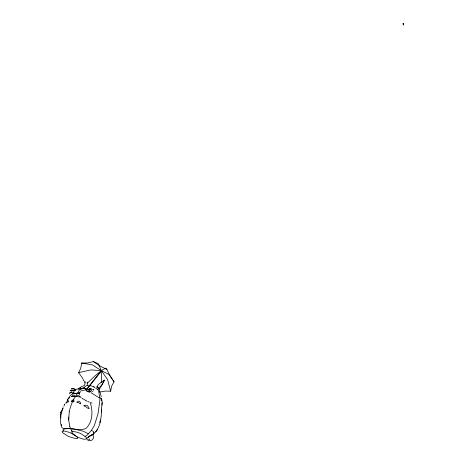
<?xml version="1.0" encoding="UTF-8"?>
<svg xmlns="http://www.w3.org/2000/svg" width="464" height="464" viewBox="0 0 464 464"><rect width="100%" height="100%" fill="white"/><g stroke="black" fill="none" stroke-linecap="round" stroke-linejoin="round"><path stroke-width="0.7" d="M101.535 412.119L101.488 409.642C101.355 418.94 100.044 431.642 90.271 435.702C94.378 435.116 95.335 431.938 91.443 430.343L87.302 434.994L85.109 436.554M69.275 411.51L68.684 420.03L69.861 426.816M68.695 420.03L68.759 417.095M92.864 391.471L92.179 391.587M99.789 392.045L105.392 391.077L110.641 391.21L107.567 379.54L101.309 370.637L98.612 364.176L97.753 363.434L93.316 361.595L87.806 362.958L81.594 363.034L80.777 368.265L78.602 372.644L82.18 377.615L84.935 382.672M87.267 385.567L87.226 382.162M101.494 410.072C101.216 406.029 104.104 399.904 99.627 397.271L98.571 390.282L97.492 389.099M101.941 405.06L102.115 402.555M110.641 391.21L111.638 386.118L114.045 381.773L109.307 374.593L101.309 370.637L92.51 364.907L81.594 363.034M101.715 399.678L101.326 400.635L101.709 399.678A10.962 3.445 16.9 0 0 101.181 398.489M93.711 432.193C95.108 435.307 89.192 435.244 87.998 437.256L91.06 435.284L86.234 438.834L84.692 439.24A4.095 1.108 16.6 0 1 83.236 439.101L78.567 437.535A14.831 4.06 16.5 0 1 75.829 435.905L72.094 432.895L71.926 430.679M75.765 389.946C75.191 387.399 68.655 389.574 72.28 388.809M101.152 382.365L101.477 380.184L101.309 370.637L104.678 368.723M79.576 393.588L79.64 393.431M99.18 391.28L99.685 389.006M69.264 411.51C70.835 404.591 73.788 397.967 78.277 392.434M63.87 406.203L64.624 404.353A7.325 0.325 -62.5 0 1 64.74 404.231L64.78 404.231M79.611 393.385L72.952 393.344L73.544 392.15M67.152 400.299L68.231 398.715A4.286 0.365 -51.7 0 1 68.539 398.431C70.07 397.567 68.66 397.074 68.191 398.785M100.624 419.972L99.928 422.362L100.497 420.407M97.266 387.075L97.092 387.637C95.625 384.847 100.514 389.279 98.507 389.058M85.324 381.675L84.599 385.462M77.61 393.315L79.292 390.108L81.884 388.31M86.449 389.951L101.512 370.846L101.367 370.521L86.084 389.777M86.53 389.893L86.072 389.522M71.81 432.152L72.349 431.659L73.857 431.624A6.328 1.728 16.7 0 1 81.763 434.205L86.321 437.407L86.461 438.648M97.034 386.645L98.438 384.395L104.046 380.335M82.337 388.652C83.758 386.86 85.544 388.617 86.652 389.081M101.036 370.516L101.512 370.846M61.37 411.162L60.772 412.914L63.162 407.81M61.277 411.435L60.465 415.048L60.952 417.907M62.994 407.885C60.993 413.482 59.462 419.642 61.196 425.529M72.181 393.542L73.138 392.463M73.266 399.724L72.68 401.395A0.969 0.609 -43.8 0 1 72.941 401.482A5.852 3.695 -43.9 0 1 73.254 401.754L73.805 401.865L74.043 401.221A7.946 5.208 -42.3 0 0 73.863 400.484L73.666 399.991A0.667 0.423 -43.5 0 0 73.393 399.829L73.254 399.724M69.008 398.083C70.296 393.298 75.429 392.753 79.553 393.46M104.232 380.619L100.572 387.568M104.557 380.004L104.272 380.521A51.156 29.545 -35.6 0 1 102.927 382.823C101.958 385.671 98.815 387.539 97.481 389.424L95.601 388.13M78.787 389.012L78.799 388.484L78.097 389.029M67.5 399.864L67.257 400.2M91.443 430.343L94.343 425.627L98.032 413.737L99.957 399.62L99.627 397.271M73.73 391.454L75.481 389.806L77.366 388.931M95.81 431.827L97.353 429.745M80.069 391.831L79.999 392.225M74.982 390.45L71.984 390.346L70.11 390.763L74.936 390.665M100.212 388.107L99.308 388.931M79.831 387.974L81.919 386.425L84.117 385.659M87.4 383.125L94.598 376.205L101.309 370.637L90.88 369.901L78.602 372.644M79.901 387.887L80.637 387.196L80.382 387.411M71.514 401.111L71.16 401.749L71.763 401.685A5.864 3.851 -42.4 0 1 72.32 401.453A0.969 0.632 -42.3 0 1 72.68 401.395M73.086 392.503L74.292 392.109M89.146 388.919L89.935 388.461M82.25 398.385L82.14 398.704L83.52 399.075M72.558 395.676L72.454 395.746A5.533 2.43 -39.5 0 0 72.03 396.053L71.485 396.778L73.625 396.21M93.113 434.327L91.953 434.722L93.525 434.066M72.778 395.531L73.851 394.951L74.31 395.241A8.12 4.066 -33.2 0 1 74.565 395.566L74.634 395.688A7.958 4.362 -33.8 0 1 74.866 396.233L74.576 396.749L74.054 396.442A2.552 1.334 -35.5 0 0 73.625 396.204M90.55 391.454C92.214 391.077 92.307 388.217 90.37 388.38M79.651 389.081L79.907 388.971A7.076 3.55 -51.6 0 1 80.243 388.907L81.502 388.832M80.469 391.146L82.395 390.462L84.5 390.404M79.762 388.107L80.272 388.124M90.335 440.707C92.794 440.406 94.053 437.68 93.537 435.452M88.92 392.266L90.26 391.622L88.688 389.766M82.302 388.165L84.065 387.927M71.845 391.86L70.25 392.428L69.455 393.397L71.879 392.109M82.575 388.664L80.916 388.739L82.876 388.67M81.2 388.809L81.896 388.658M78.619 388.577L78.619 388.577A0.679 0.342 -36.5 0 0 77.969 389.087M93.85 390.015L92.887 389.435M72.378 388.791L73.996 389.076L75.58 390.05M105.595 368.201L106.036 368.207L106.877 369.414L109.852 375.683L114.045 381.773M86.965 391.077L88.775 391.152M83.224 388.675L85.556 388.977M67.529 428.626C64.461 429.183 60.471 428.527 61.283 424.427M67.535 428.626C73.683 428.226 80.44 431.387 86.194 428.214C92.91 421.77 93.055 410.541 90.074 402.224M69.409 428.713L68.701 428.672A29.122 7.865 16.5 0 0 66.978 428.643C65.557 428.452 61.7 429.055 63.435 431.172M71.781 428.864L72.425 428.916A29.139 7.882 16.5 0 1 74.408 429.125L83.207 431.189L88.456 433.84M79.135 395.16L78.161 395.392A8.155 4.779 -27.8 0 0 77.401 395.682L77.152 395.786A7.998 4.663 -31.7 0 0 76.206 396.291L75.841 396.801L76.867 396.511A2.552 1.554 -30 0 1 77.546 396.36L79.315 397.126L79.901 396.523M89.488 385.659L92.029 386.071L94.859 387.37M89.059 385.828L87.133 385.584A7.911 4.849 -85.1 0 0 84.245 387.637M86.124 390.386C87.18 390.398 85.509 389 85.66 390.009M86.959 389.122L87.11 389.145A7.093 5.527 -33.7 0 1 87.539 389.244L88.253 389.54M92.823 389.679L93.682 389.946M90.265 388.948L90.41 389.029A0.684 0.429 -27.8 0 1 89.616 389.969L89.465 389.888A0.684 0.429 -27.8 0 1 90.265 388.948L90.283 388.989A0.684 0.429 -27.8 0 0 89.488 389.928L89.488 389.928M86.223 390.798L89.419 391.97M91.112 402.723L92.081 403.054M87.586 401.377L89.129 402.004M106.877 369.414L99.917 366.009L93.316 361.595M90.927 392.643L98.884 397.619M88.496 389.661L89.952 390.955M93.548 386.692L94.285 387.098M86.136 389.986C87.679 390.41 85.393 388.501 86.037 389.905M79.593 394.655L79.756 394.214M84.75 399.713L85.167 400.067M64.78 404.231L64.792 404.243A2.627 0.354 -63.2 0 1 64.815 404.359M79.634 396.117L81.171 397.793M85.347 400.252L86.281 401.128L86.768 400.705M71.798 431.004L69.849 426.816M89.616 389.969C88.427 388.084 92.237 389.557 89.61 389.922A0.684 0.429 -27.8 0 0 90.393 388.989L90.41 389.029M99.685 391.309L101.297 396.784M89.883 440.545A3.608 2.158 -82.9 0 1 88.444 440.551A12.371 7.407 -83.4 0 1 86.646 438.886A9.419 5.643 -83.2 0 1 86.263 438.323M103.234 381.089A54.648 34.858 -34.9 0 1 104.006 380.434M84.025 399.278A4.234 3.526 7.9 0 1 84.274 399.405M66.091 402.74A6.287 1.641 -59.2 0 0 65.987 402.891L65.853 403.274L67.5 401.975A2.801 1.247 -51.1 0 1 68.051 401.981L68.597 401.76A3.805 1.937 -48.9 0 0 68.579 401.377L68.562 401.29A3.967 1.763 -51.1 0 0 68.434 400.879L68.388 400.803A4.008 1.769 -51.1 0 0 68.202 400.612L67.413 401.186A7.534 2.598 -53.7 0 0 66.886 401.72L66.358 402.363A6.287 1.641 -59.2 0 0 66.242 402.526M67.93 399.22A5.475 0.563 -54.2 0 1 67.645 399.649M73.405 399.829A0.667 0.441 -42.1 0 0 72.981 399.956L72.332 400.415A7.981 5.046 -43.9 0 0 71.502 401.099M78.764 388.548A0.679 0.342 -36.5 0 1 78.892 389.11M79.849 392.538L79.669 392.909L79.849 392.538M403.036 23.647C403.547 27.759 403.883 21.97 403.036 23.647M80.713 403.639L80.139 403.895L78.387 402.468A2.807 2.21 -29.6 0 0 77.447 402.404L76.873 402.468L76.885 402.131A3.828 2.871 -34.2 0 1 77.343 401.772L77.505 401.662A3.985 3.138 -29.5 0 1 78.219 401.314L78.404 401.25A4.025 3.173 -29.2 0 1 78.967 401.087L79.814 401.743A7.517 6.241 -21.6 0 1 80.168 402.317L80.492 403.013A6.264 5.562 -15.9 0 1 80.69 403.57L80.713 403.639M83.978 405.785L84.297 406.191A5.684 5.261 31.7 0 1 85.341 406.447C88.827 409.283 90.956 409.932 87.325 405.519A2.581 2.308 46.5 0 0 86.565 405.269L86.101 405.234A7.209 6.635 34.1 0 0 85.15 405.321L84.97 405.35A5.922 5.475 32.3 0 0 84.454 405.484L83.978 405.785M77.685 438.091L76.705 438.631A4.072 1.096 16.7 0 1 75.365 438.567L68.266 436.404L62.971 432.918A6.293 1.705 16.8 0 1 64.281 430.986L69.762 432.465L75.516 435.882A14.616 3.915 16.9 0 1 77.389 437.448L77.685 438.091M89.471 439.083L88.897 439.333L89.471 439.083"/></g></svg>
